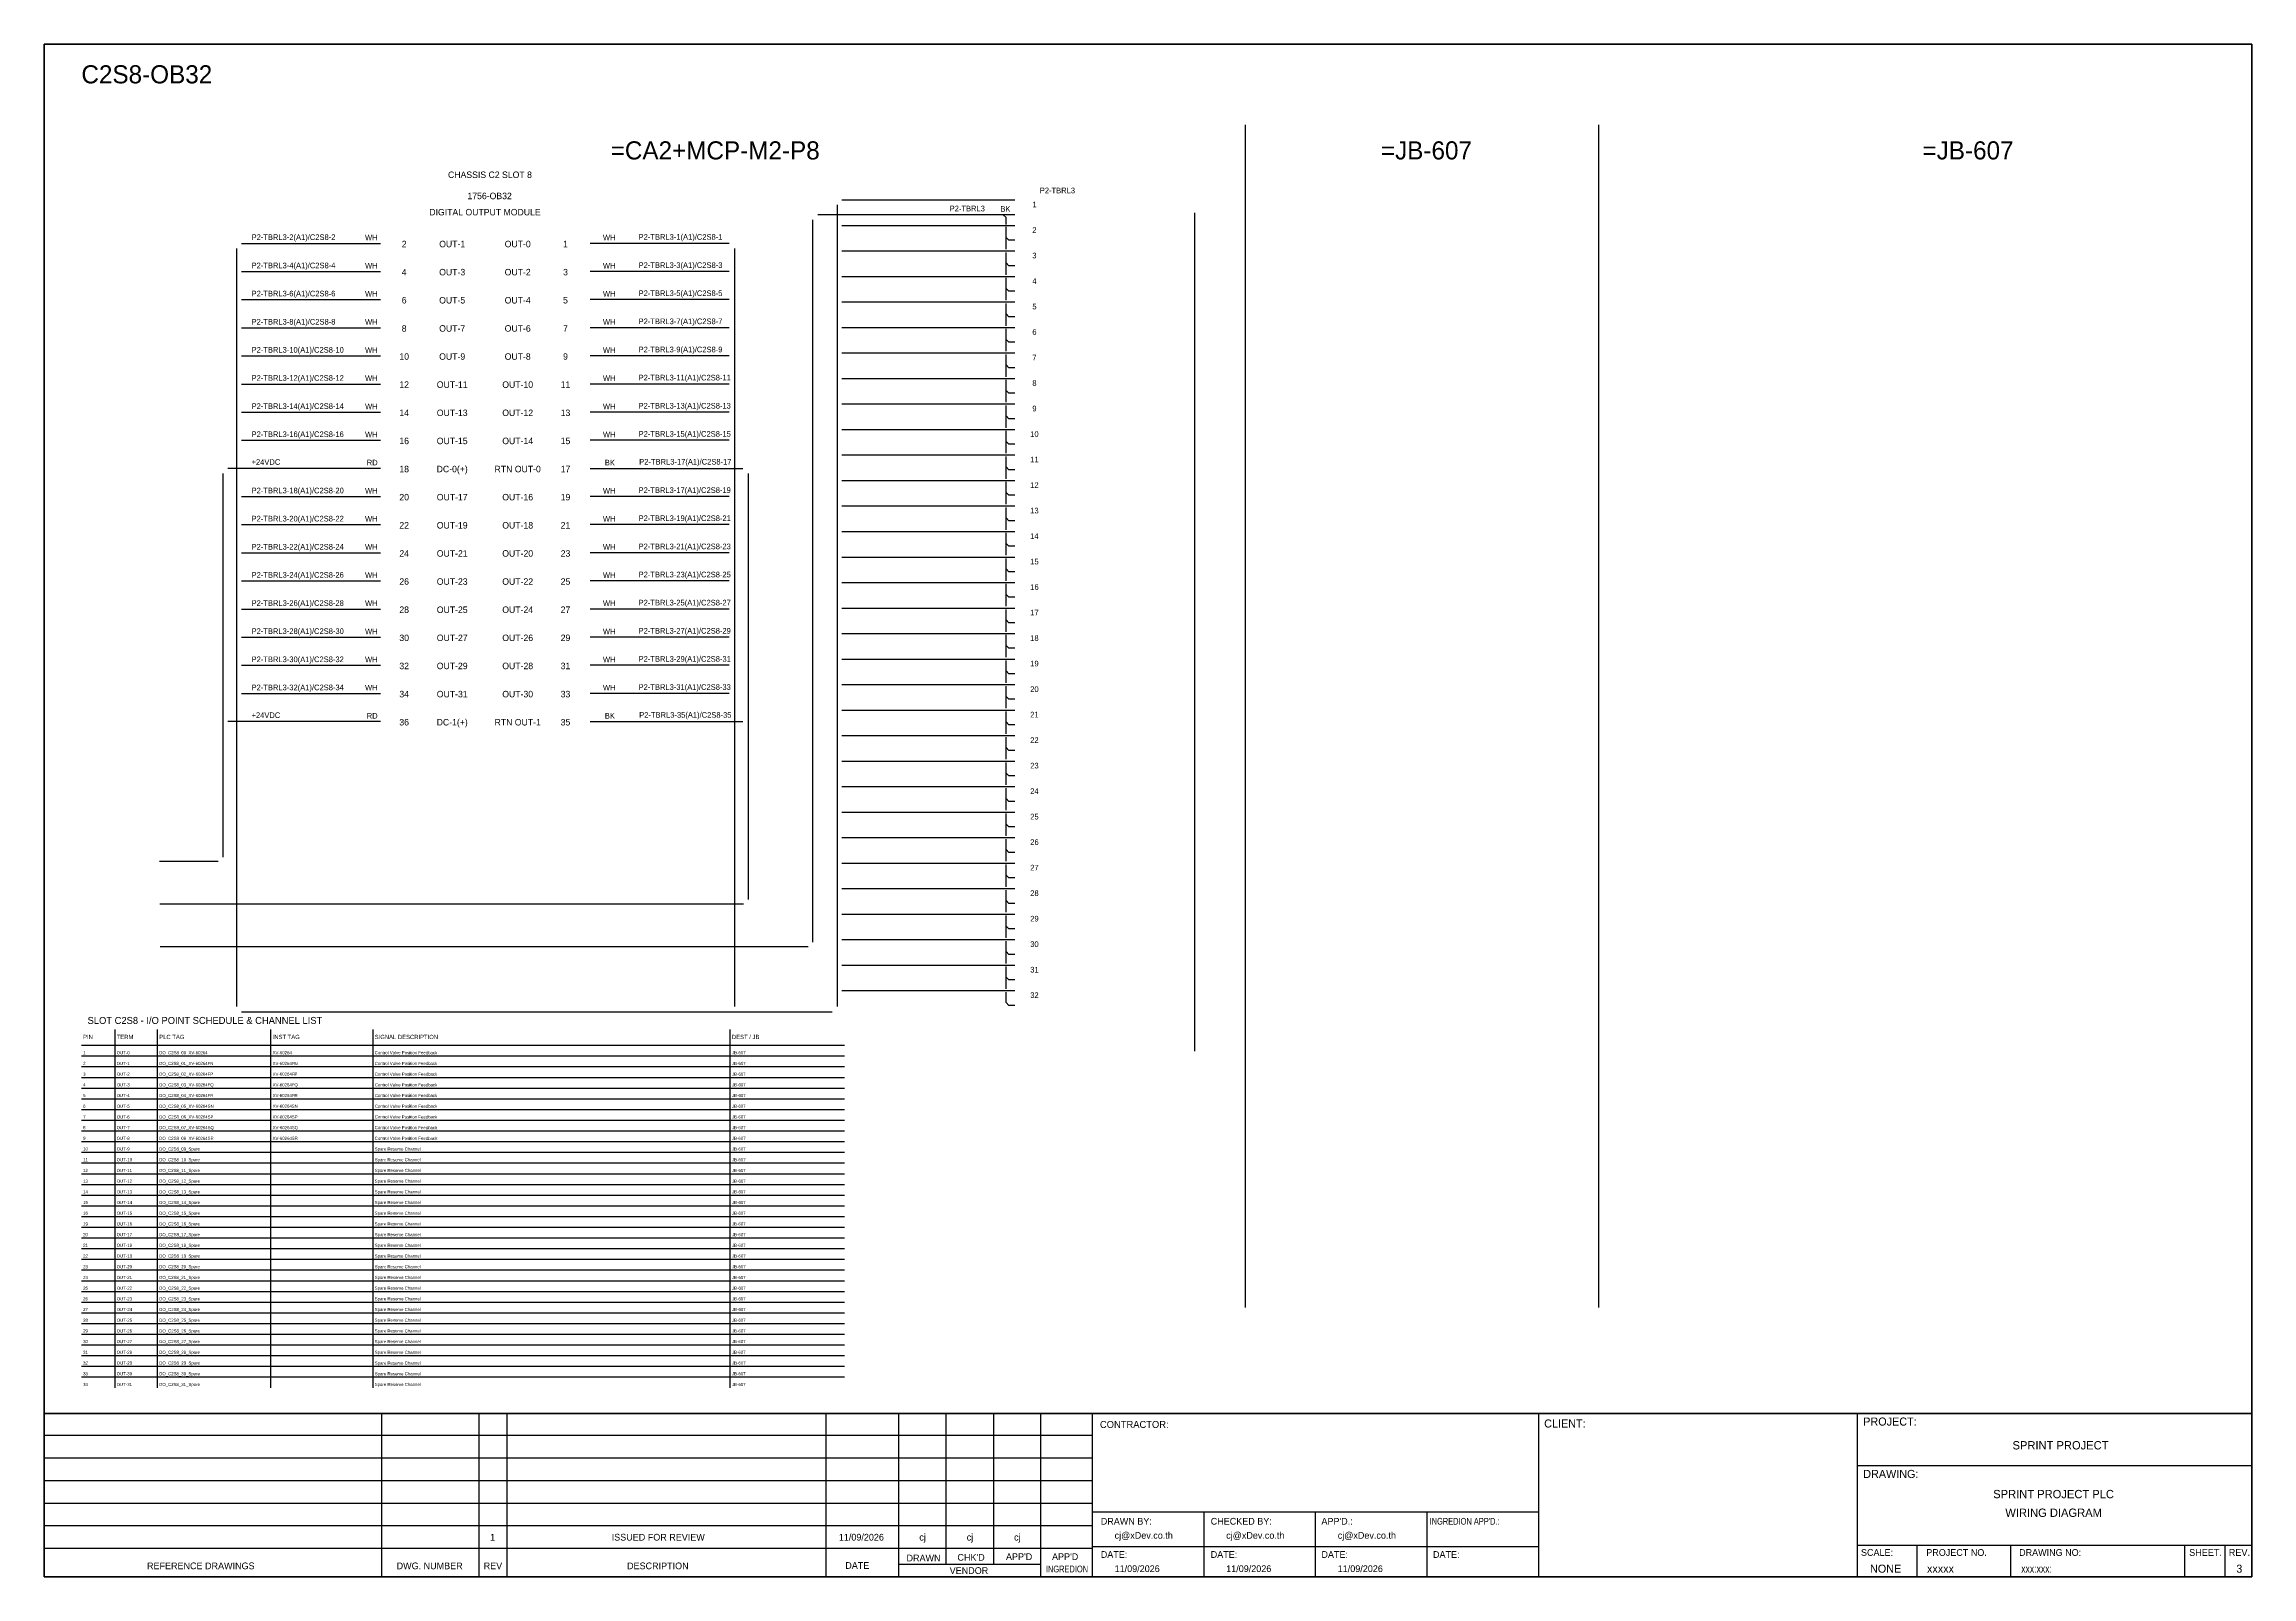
# Model space of a CAD drawing. Header units: metres. Extents: x 0 to 20667, y -39055 to 2704.
# Drawn here: x 16773 to 20667, y -12017 to -9313 of the extents above; entities that cross this region are included whole.
import ezdxf
from ezdxf.enums import TextEntityAlignment as Align

# ---------------------------------------------------------------- set-up
doc = ezdxf.new("R2010")
doc.units = ezdxf.units.M

msp = doc.modelspace()

# ---------------------------------------------------------------- linework, layer by layer
for p, q in [((18464.5, -9613.6), (18469.5, -9618.6)), ((18469.5, -9631.1), (18469.5, -9618.6)), ((18469.5, -9674.4), (18469.5, -9635.1)), ((18474.5, -9658.6), (18469.5, -9653.6)), ((18469.5, -9719.4), (18469.5, -9680.1)), ((18484.9, -9658.6), (18474.5, -9658.6)), ((18474.5, -9703.6), (18469.5, -9698.6)), ((18469.5, -9764.4), (18469.5, -9725.1)), ((18484.9, -9703.6), (18474.5, -9703.6)), ((18474.5, -9748.6), (18469.5, -9743.6)), ((18469.5, -9809.4), (18469.5, -9770.1)), ((18484.9, -9748.6), (18474.5, -9748.6)), ((18474.5, -9793.6), (18469.5, -9788.6)), ((18484.9, -9793.6), (18474.5, -9793.6)), ((18469.5, -9854.4), (18469.5, -9815.1)), ((18474.5, -9838.6), (18469.5, -9833.6)), ((18484.9, -9838.6), (18474.5, -9838.6)), ((18469.5, -9899.4), (18469.5, -9860.1)), ((18474.5, -9883.6), (18469.5, -9878.6)), ((18484.9, -9883.6), (18474.5, -9883.6)), ((18469.5, -9944.4), (18469.5, -9905.1)), ((18474.5, -9928.6), (18469.5, -9923.6)), ((18469.5, -9989.4), (18469.5, -9950.1)), ((18484.9, -9928.6), (18474.5, -9928.6)), ((18474.5, -9973.6), (18469.5, -9968.6)), ((18469.5, -10034.4), (18469.5, -9995.1)), ((18484.9, -9973.6), (18474.5, -9973.6)), ((18474.5, -10018.6), (18469.5, -10013.6)), ((18469.5, -10079.4), (18469.5, -10040.1)), ((18484.9, -10018.6), (18474.5, -10018.6)), ((18474.5, -10063.6), (18469.5, -10058.6)), ((18484.9, -10063.6), (18474.5, -10063.6)), ((18469.5, -10124.4), (18469.5, -10085.1)), ((18474.5, -10108.6), (18469.5, -10103.6)), ((18484.9, -10108.6), (18474.5, -10108.6)), ((18469.5, -10169.4), (18469.5, -10130.1)), ((18474.5, -10153.6), (18469.5, -10148.6)), ((18484.9, -10153.6), (18474.5, -10153.6)), ((18469.5, -10214.4), (18469.5, -10175.1)), ((18474.5, -10198.6), (18469.5, -10193.6)), ((18484.9, -10198.6), (18474.5, -10198.6)), ((18469.5, -10259.4), (18469.5, -10220.1)), ((18474.5, -10243.6), (18469.5, -10238.6)), ((18469.5, -10304.4), (18469.5, -10265.1)), ((18484.9, -10243.6), (18474.5, -10243.6)), ((18474.5, -10288.6), (18469.5, -10283.6)), ((18469.5, -10349.4), (18469.5, -10310.1)), ((18484.9, -10288.6), (18474.5, -10288.6)), ((18474.5, -10333.6), (18469.5, -10328.6)), ((18469.5, -10394.4), (18469.5, -10355.1)), ((18484.9, -10333.6), (18474.5, -10333.6)), ((18474.5, -10378.6), (18469.5, -10373.6)), ((18484.9, -10378.6), (18474.5, -10378.6)), ((18469.5, -10439.4), (18469.5, -10400.1)), ((18474.5, -10423.6), (18469.5, -10418.6)), ((18484.9, -10423.6), (18474.5, -10423.6)), ((18469.5, -10484.4), (18469.5, -10445.1)), ((18474.5, -10468.6), (18469.5, -10463.6)), ((18484.9, -10468.6), (18474.5, -10468.6)), ((18469.5, -10529.4), (18469.5, -10490.1)), ((18474.5, -10513.6), (18469.5, -10508.6)), ((18469.5, -10574.4), (18469.5, -10535.1)), ((18484.9, -10513.6), (18474.5, -10513.6)), ((18474.5, -10558.6), (18469.5, -10553.6)), ((18469.5, -10619.4), (18469.5, -10580.1)), ((18484.9, -10558.6), (18474.5, -10558.6)), ((18474.5, -10603.6), (18469.5, -10598.6)), ((18469.5, -10664.4), (18469.5, -10625.1)), ((18484.9, -10603.6), (18474.5, -10603.6)), ((18474.5, -10648.6), (18469.5, -10643.6)), ((18484.9, -10648.6), (18474.5, -10648.6)), ((18469.5, -10709.4), (18469.5, -10670.1)), ((18474.5, -10693.6), (18469.5, -10688.6)), ((18484.9, -10693.6), (18474.5, -10693.6)), ((18469.5, -10754.4), (18469.5, -10715.1)), ((18474.5, -10738.6), (18469.5, -10733.6)), ((18484.9, -10738.6), (18474.5, -10738.6)), ((18469.5, -10799.4), (18469.5, -10760.1)), ((18474.5, -10783.6), (18469.5, -10778.6)), ((18484.9, -10783.6), (18474.5, -10783.6)), ((18469.5, -10844.4), (18469.5, -10805.1)), ((18474.5, -10828.6), (18469.5, -10823.6)), ((18469.5, -10889.4), (18469.5, -10850.1)), ((18484.9, -10828.6), (18474.5, -10828.6)), ((18474.5, -10873.6), (18469.5, -10868.6)), ((18469.5, -10934.4), (18469.5, -10895.1)), ((18484.9, -10873.6), (18474.5, -10873.6)), ((18474.5, -10918.6), (18469.5, -10913.6)), ((18469.5, -10979.4), (18469.5, -10940.1)), ((18484.9, -10918.6), (18474.5, -10918.6)), ((18474.5, -10963.6), (18469.5, -10958.6)), ((18484.9, -10963.6), (18474.5, -10963.6)), ((18469.5, -11003.6), (18469.5, -10985.1)), ((18474.5, -11008.6), (18469.5, -11003.6)), ((18484.9, -11008.6), (18474.5, -11008.6))]:
    msp.add_line(p, q)
at = {"color": 1, "ltscale": 25.4}
for p, q in [((17088.1, -10070.3), (17088.1, -10746.9)), ((17366.6, -10061.2), (17097.2, -10061.2))]:
    msp.add_line(p, q, dxfattribs=at)
at = {"color": 7}
for p, q in [((16898.2, -11683.1), (16898.2, -11051)), ((16973.2, -11683.1), (16973.2, -11051)), ((17173.2, -11683.1), (17173.2, -11051)), ((17353.2, -11683.1), (17353.2, -11051)), ((17983.2, -11683.1), (17983.2, -11051)), ((16838.9, -11079), (18184.7, -11079))]:
    msp.add_line(p, q, dxfattribs=at)
at = {"color": 8}
for p, q in [((16838.9, -11097.8), (18184.7, -11097.8)), ((16838.9, -11116.7), (18184.7, -11116.7)), ((16838.9, -11135.6), (18184.7, -11135.6)), ((16838.9, -11154.5), (18184.7, -11154.5)), ((16838.9, -11173.3), (18184.7, -11173.3)), ((16838.9, -11192.2), (18184.7, -11192.2)), ((16838.9, -11211.1), (18184.7, -11211.1)), ((16838.9, -11230), (18184.7, -11230)), ((16838.9, -11248.9), (18184.7, -11248.9)), ((16838.9, -11267.7), (18184.7, -11267.7)), ((16838.9, -11286.6), (18184.7, -11286.6)), ((16838.9, -11305.5), (18184.7, -11305.5)), ((16838.9, -11324.4), (18184.7, -11324.4)), ((16838.9, -11343.3), (18184.7, -11343.3)), ((16838.9, -11362.1), (18184.7, -11362.1)), ((16838.9, -11381), (18184.7, -11381)), ((16838.9, -11399.9), (18184.7, -11399.9)), ((16838.9, -11418.8), (18184.7, -11418.8)), ((16838.9, -11437.6), (18184.7, -11437.6)), ((16838.9, -11456.5), (18184.7, -11456.5)), ((16838.9, -11475.4), (18184.7, -11475.4)), ((16838.9, -11494.3), (18184.7, -11494.3)), ((16838.9, -11513.2), (18184.7, -11513.2)), ((16838.9, -11532), (18184.7, -11532)), ((16838.9, -11550.9), (18184.7, -11550.9)), ((16838.9, -11569.8), (18184.7, -11569.8)), ((16838.9, -11588.7), (18184.7, -11588.7)), ((16838.9, -11607.5), (18184.7, -11607.5)), ((16838.9, -11626.4), (18184.7, -11626.4)), ((16838.9, -11645.3), (18184.7, -11645.3)), ((16838.9, -11664.2), (18184.7, -11664.2))]:
    msp.add_line(p, q, dxfattribs=at)
at = {"color": 4}
for p, q in [((20075.5, -11960.8), (20075.5, -12016.9)), ((20240.8, -11960.8), (20240.8, -12016.9))]:
    msp.add_line(p, q, dxfattribs=at)
at = {"color": 4, "ltscale": 0.5}
for p, q in [((20547.9, -11960.8), (20547.9, -12016.9)), ((20547.9, -11960.8), (20547.9, -12016.9)), ((20619.1, -11960.8), (20619.1, -12016.9)), ((20619.1, -11960.8), (20619.1, -12016.9))]:
    msp.add_line(p, q, dxfattribs=at)
at = {"layer": 'GT_1', "color": 4}
for p, q in [((17368.6, -12016.9), (17368.6, -11728.7)), ((17540.5, -12016.9), (17540.5, -11728.7)), ((17589.6, -12016.9), (17589.6, -11728.7)), ((18152.3, -12016.9), (18152.3, -11728.7)), ((18280.6, -12016.9), (18280.6, -11728.7)), ((18364.2, -11995.1), (18364.2, -11728.7)), ((18447.7, -11995), (18447.7, -11728.7)), ((18531, -12016.9), (18531, -11728.7)), ((18622, -12016.9), (18622, -11728.7)), ((19409, -12016.9), (19409, -11728.7)), ((19971.3, -12016.9), (19971.3, -11728.7)), ((19971.3, -12016.9), (19971.3, -11728.7)), ((19971.3, -12016.9), (19971.3, -11728.7)), ((18622, -11767.5), (16773.2, -11767.5)), ((18622, -11807.3), (16773.2, -11807.3)), ((18622, -11847.3), (16773.2, -11847.3)), ((18622, -11887.2), (16773.2, -11887.2)), ((19409, -11902.5), (18622, -11902.5)), ((18818.8, -12016.9), (18818.8, -11902.5)), ((19015.5, -12016.9), (19015.5, -11902.5)), ((19212.3, -12016.9), (19212.3, -11902.5)), ((18622, -11927.1), (16773.2, -11927.1)), ((18621.9, -11967), (16773.2, -11967)), ((19409, -11964), (18622, -11964)), ((19971.3, -11960.8), (20666.5, -11960.8)), ((18531, -11995.1), (18280.6, -11995.1))]:
    msp.add_line(p, q, dxfattribs=at)
at = {"layer": 'HELPPOINT', "color": 4, "lineweight": 35}
for p, q in [((16773.2, -12016.9), (16773.2, -9312.6)), ((16773.2, -9312.6), (20666.5, -9312.6)), ((16773.2, -12016.9), (16773.2, -9312.6)), ((16773.2, -9312.6), (20666.5, -9312.6)), ((20666.5, -9312.6), (20666.5, -12016.9)), ((20666.5, -9312.6), (20666.5, -12016.9)), ((20666.5, -12016.9), (16773.2, -12016.9)), ((20666.5, -12016.9), (16773.2, -12016.9))]:
    msp.add_line(p, q, dxfattribs=at)
at = {"layer": 'HELPPOINT', "color": 4}
for p, q in [((19971.3, -11820.3), (20666.5, -11820.3)), ((19971.3, -11820.3), (20666.5, -11820.3)), ((19971.3, -11960.8), (20666.5, -11960.8))]:
    msp.add_line(p, q, dxfattribs=at)
at = {"layer": 'IE-WIRE', "ltscale": 25.4}
msp.add_line((18484.9, -9613.6), (18137.5, -9613.6), dxfattribs=at)
at = {"layer": 'IE-WIRE', "color": 4, "ltscale": 25.4}
for p, q in [((18171.8, -9596.1), (18171.8, -11010.6)), ((18484.9, -9588.1), (18179.8, -9588.1)), ((18802, -9610), (18802, -11089.6)), ((18484.9, -9633.1), (18179.8, -9633.1)), ((17112.2, -9673.3), (17112.2, -11010.6)), ((17121.4, -9664.1), (17366.6, -9664.1)), ((17981.4, -9664.1), (17736.1, -9664.1)), ((17990.5, -9673.3), (17990.5, -11010.6)), ((18484.9, -9678.1), (18179.8, -9678.1)), ((17121.4, -9713.7), (17366.6, -9713.7)), ((17981.4, -9713.7), (17736.1, -9713.7)), ((18484.9, -9723.1), (18179.8, -9723.1)), ((17121.4, -9763.4), (17366.6, -9763.4)), ((17981.4, -9763.4), (17736.1, -9763.4)), ((18484.9, -9768.1), (18179.8, -9768.1)), ((17121.4, -9813), (17366.6, -9813)), ((17981.4, -9813), (17736.1, -9813)), ((18484.9, -9813.1), (18179.8, -9813.1)), ((17121.4, -9862.6), (17366.6, -9862.6)), ((17981.4, -9862.6), (17736.1, -9862.6)), ((18484.9, -9858.1), (18179.8, -9858.1)), ((17121.4, -9912.3), (17366.6, -9912.3)), ((17981.4, -9912.3), (17736.1, -9912.3)), ((18484.9, -9903.1), (18179.8, -9903.1)), ((17121.4, -9961.9), (17366.6, -9961.9)), ((17981.4, -9961.9), (17736.1, -9961.9)), ((18484.9, -9948.1), (18179.8, -9948.1)), ((18484.9, -9993.1), (18179.8, -9993.1)), ((17121.4, -10011.5), (17366.6, -10011.5)), ((17981.4, -10011.5), (17736.1, -10011.5)), ((18484.9, -10038.1), (18179.8, -10038.1)), ((18484.9, -10083.1), (18179.8, -10083.1)), ((17121.4, -10110.8), (17366.6, -10110.8)), ((17981.4, -10110.8), (17736.1, -10110.8)), ((17121.4, -10160.4), (17366.6, -10160.4)), ((17981.4, -10160.4), (17736.1, -10160.4)), ((18484.9, -10128.1), (18179.8, -10128.1)), ((18484.9, -10173.1), (18179.8, -10173.1)), ((17121.4, -10210.1), (17366.6, -10210.1)), ((17981.4, -10210.1), (17736.1, -10210.1)), ((18484.9, -10218.1), (18179.8, -10218.1)), ((17121.4, -10259.7), (17366.6, -10259.7)), ((17981.4, -10259.7), (17736.1, -10259.7)), ((18484.9, -10263.1), (18179.8, -10263.1)), ((17121.4, -10309.3), (17366.6, -10309.3)), ((17981.4, -10309.3), (17736.1, -10309.3)), ((18484.9, -10308.1), (18179.8, -10308.1)), ((18484.9, -10353.1), (18179.8, -10353.1)), ((17121.4, -10359), (17366.6, -10359)), ((17981.4, -10359), (17736.1, -10359)), ((17121.4, -10408.6), (17366.6, -10408.6)), ((17981.4, -10408.6), (17736.1, -10408.6)), ((18484.9, -10398.1), (18179.8, -10398.1)), ((17121.4, -10458.2), (17366.6, -10458.2)), ((17981.4, -10458.2), (17736.1, -10458.2)), ((18484.9, -10443.1), (18179.8, -10443.1)), ((18484.9, -10488.1), (18179.8, -10488.1)), ((18484.9, -10533.1), (18179.8, -10533.1)), ((18484.9, -10578.1), (18179.8, -10578.1)), ((18484.9, -10623.1), (18179.8, -10623.1)), ((18484.9, -10668.1), (18179.8, -10668.1)), ((18484.9, -10713.1), (18179.8, -10713.1)), ((18484.9, -10758.1), (18179.8, -10758.1)), ((18484.9, -10803.1), (18179.8, -10803.1)), ((18484.9, -10848.1), (18179.8, -10848.1)), ((18484.9, -10893.1), (18179.8, -10893.1)), ((18484.9, -10938.1), (18179.8, -10938.1)), ((18484.9, -10983.1), (18179.8, -10983.1))]:
    msp.add_line(p, q, dxfattribs=at)
at = {"layer": 'IE-WIRE', "color": 7, "ltscale": 25.4}
for p, q in [((18128.3, -9622.8), (18128.3, -10897)), ((17736.1, -10061.2), (18005.5, -10061.2)), ((18014.6, -10070.3), (18014.6, -10821.9)), ((17736.1, -10507.9), (18005.5, -10507.9)), ((18006.6, -10829.9), (16977.3, -10829.9)), ((18120.3, -10905), (16978, -10905))]:
    msp.add_line(p, q, dxfattribs=at)
at = {"layer": 'IE-WIRE', "color": 1, "ltscale": 25.4}
for p, q in [((17366.6, -10507.9), (17097.2, -10507.9)), ((17080.1, -10754.9), (16976.6, -10754.9))]:
    msp.add_line(p, q, dxfattribs=at)
at = {"layer": 'IE-WIRE', "color": 4}
msp.add_line((17121.3, -11019.7), (18162.6, -11019.7), dxfattribs=at)
at = {"layer": 'MEMBER', "color": 4, "lineweight": 35}
msp.add_line((16773.2, -11728.7), (20666.5, -11728.7), dxfattribs=at)
msp.add_line((16773.2, -11728.7), (20666.5, -11728.7), dxfattribs=at)
at = {"layer": 'MEMBER', "color": 4}
for p, q in [((19971.3, -11820.3), (20666.5, -11820.3)), ((19971.3, -11820.3), (20666.5, -11820.3)), ((19971.3, -11960.8), (20666.5, -11960.8)), ((19971.3, -11960.8), (20666.5, -11960.8))]:
    msp.add_line(p, q, dxfattribs=at)
at = {"layer": 'x01001-FrameArea'}
for p, q in [((18891.4, -9455.3), (18891.4, -11541.8)), ((19514.5, -9455.3), (19514.5, -11541.8))]:
    msp.add_line(p, q, dxfattribs=at)

# ---------------------------------------------------------------- texts
at = {"color": 2}
msp.add_text('C2S8-OB32', height=32, dxfattribs=at).set_placement((16838.9, -9381.9))
for s, height, p in [('=CA2+MCP-M2-P8', 32, (17956.6, -9500.1)), ('=JB-607', 32, (19210.9, -9500.1)), ('=JB-607', 32, (20166, -9500.1)), ('CHASSIS C2 SLOT 8', 11.441, (17559.4, -9543.1)), ('1756-OB32', 11.44, (17558.8, -9580.5)), ('DIGITAL OUTPUT MODULE', 11.441, (17550.6, -9609.1)), ('2', 11.4, (17408.1, -9665.3)), ('OUT-1', 11.44, (17492.8, -9665.3)), ('OUT-0', 11.44, (17608.3, -9665.3)), ('1', 11.4, (17692.6, -9665.3)), ('4', 11.4, (17408.1, -9714.9)), ('OUT-3', 11.44, (17492.8, -9714.9)), ('OUT-2', 11.44, (17608.3, -9714.9)), ('3', 11.4, (17692.6, -9714.9)), ('6', 11.4, (17408.1, -9764.5)), ('OUT-5', 11.44, (17492.8, -9764.5)), ('OUT-4', 11.44, (17608.3, -9764.5)), ('5', 11.4, (17692.6, -9764.5)), ('8', 11.4, (17408.1, -9814.2)), ('OUT-7', 11.44, (17492.8, -9814.2)), ('OUT-6', 11.44, (17608.3, -9814.2)), ('7', 11.4, (17692.6, -9814.2)), ('10', 11.44, (17408.1, -9863.8)), ('OUT-9', 11.44, (17492.8, -9863.8)), ('OUT-8', 11.44, (17608.3, -9863.8)), ('9', 11.4, (17692.6, -9863.8)), ('12', 11.44, (17408.1, -9913.4)), ('OUT-11', 11.44, (17492.8, -9913.4)), ('OUT-10', 11.44, (17608.3, -9913.4)), ('11', 11.44, (17692.6, -9913.4)), ('14', 11.44, (17408.1, -9963.1)), ('OUT-13', 11.44, (17492.8, -9963.1)), ('OUT-12', 11.44, (17608.3, -9963.1)), ('13', 11.44, (17692.6, -9963.1)), ('16', 11.44, (17408.1, -10012.7)), ('OUT-15', 11.44, (17492.8, -10012.7)), ('OUT-14', 11.44, (17608.3, -10012.7)), ('15', 11.44, (17692.6, -10012.7)), ('18', 11.44, (17408.1, -10062.3)), ('DC-0(+)', 11.44, (17492.8, -10062.3)), ('RTN OUT-0', 11.44, (17608.3, -10062.3)), ('17', 11.44, (17692.6, -10062.3)), ('20', 11.44, (17408.1, -10111.9)), ('OUT-17', 11.44, (17492.8, -10111.9)), ('OUT-16', 11.44, (17608.3, -10111.9)), ('19', 11.44, (17692.6, -10111.9)), ('22', 11.44, (17408.1, -10161.6)), ('OUT-19', 11.44, (17492.8, -10161.6)), ('OUT-18', 11.44, (17608.3, -10161.6)), ('21', 11.44, (17692.6, -10161.6)), ('24', 11.44, (17408.1, -10211.2)), ('OUT-21', 11.44, (17492.8, -10211.2)), ('OUT-20', 11.44, (17608.3, -10211.2)), ('23', 11.44, (17692.6, -10211.2)), ('26', 11.44, (17408.1, -10260.8)), ('OUT-23', 11.44, (17492.8, -10260.8)), ('OUT-22', 11.44, (17608.3, -10260.8)), ('25', 11.44, (17692.6, -10260.8)), ('28', 11.44, (17408.1, -10310.5)), ('OUT-25', 11.44, (17492.8, -10310.5)), ('OUT-24', 11.44, (17608.3, -10310.5)), ('27', 11.44, (17692.6, -10310.5)), ('30', 11.44, (17408.1, -10360.1)), ('OUT-27', 11.44, (17492.8, -10360.1)), ('OUT-26', 11.44, (17608.3, -10360.1)), ('29', 11.44, (17692.6, -10360.1)), ('32', 11.44, (17408.1, -10409.7)), ('OUT-29', 11.44, (17492.8, -10409.7)), ('OUT-28', 11.44, (17608.3, -10409.7)), ('31', 11.44, (17692.6, -10409.7)), ('34', 11.44, (17408.1, -10459.4)), ('OUT-31', 11.44, (17492.8, -10459.4)), ('OUT-30', 11.44, (17608.3, -10459.4)), ('33', 11.44, (17692.6, -10459.4)), ('36', 11.44, (17408.1, -10509)), ('DC-1(+)', 11.44, (17492.8, -10509)), ('RTN OUT-1', 11.44, (17608.3, -10509)), ('35', 11.44, (17692.6, -10509))]:
    msp.add_text(s, height=height, dxfattribs=at).set_placement(p, align=Align.MIDDLE_CENTER)
at = {"color": 4}
for s, p in [('P2-TBRL3', (18560.1, -9570.8)), ('1', (18519.6, -9595.6)), ('2', (18519.6, -9640.6)), ('3', (18519.6, -9685.6)), ('4', (18519.6, -9730.6)), ('5', (18519.6, -9775.6)), ('6', (18519.6, -9820.6)), ('7', (18519.6, -9865.6)), ('8', (18519.6, -9910.6)), ('9', (18519.6, -9955.6)), ('10', (18519.6, -10000.6)), ('11', (18519.6, -10045.6)), ('12', (18519.6, -10090.6)), ('13', (18519.6, -10135.6)), ('14', (18519.6, -10180.6)), ('15', (18519.6, -10225.6)), ('16', (18519.6, -10270.6)), ('17', (18519.6, -10315.6)), ('18', (18519.6, -10360.6)), ('19', (18519.6, -10405.6)), ('20', (18519.6, -10450.6)), ('21', (18519.6, -10495.6)), ('22', (18519.6, -10540.6)), ('23', (18519.6, -10585.6)), ('24', (18519.6, -10630.6)), ('25', (18519.6, -10675.6)), ('26', (18519.6, -10720.6)), ('27', (18519.6, -10765.6)), ('28', (18519.6, -10810.6)), ('29', (18519.6, -10855.6)), ('30', (18519.6, -10900.6)), ('31', (18519.6, -10945.6)), ('32', (18519.6, -10990.6))]:
    msp.add_text(s, height=9.95, dxfattribs=at).set_placement(p, align=Align.MIDDLE_CENTER)
for s, p in [('P2-TBRL3', (18432.2, -9607.7)), ('BK', (18477.3, -9608.4))]:
    msp.add_text(s, height=9.95).set_placement(p, align=Align.RIGHT)
for s, height, p in [('P2-TBRL3-2(A1)/C2S8-2', 9.949, (17139, -9658.2)), ('WH', 9.95, (17339.1, -9658.9)), ('WH', 9.95, (17758.6, -9658.9)), ('P2-TBRL3-1(A1)/C2S8-1', 9.949, (17821.5, -9657.8)), ('P2-TBRL3-4(A1)/C2S8-4', 9.949, (17139, -9708.1)), ('WH', 9.95, (17339.1, -9708.5)), ('WH', 9.95, (17758.6, -9708.5)), ('P2-TBRL3-3(A1)/C2S8-3', 9.949, (17821.5, -9707.5)), ('P2-TBRL3-6(A1)/C2S8-6', 9.949, (17139, -9757.7)), ('WH', 9.95, (17339.1, -9758.1)), ('WH', 9.95, (17758.6, -9758.1)), ('P2-TBRL3-5(A1)/C2S8-5', 9.949, (17821.5, -9757.1)), ('P2-TBRL3-8(A1)/C2S8-8', 9.949, (17139, -9807.4)), ('WH', 9.95, (17339.1, -9807.8)), ('WH', 9.95, (17758.6, -9807.8)), ('P2-TBRL3-7(A1)/C2S8-7', 9.949, (17821.5, -9806.7)), ('P2-TBRL3-10(A1)/C2S8-10', 9.949, (17139, -9857)), ('WH', 9.95, (17339.1, -9857.4)), ('WH', 9.95, (17758.6, -9857.4)), ('P2-TBRL3-9(A1)/C2S8-9', 9.949, (17821.5, -9856.4)), ('P2-TBRL3-12(A1)/C2S8-12', 9.949, (17139, -9906.6)), ('WH', 9.95, (17339.1, -9907)), ('WH', 9.95, (17758.6, -9907)), ('P2-TBRL3-11(A1)/C2S8-11', 9.949, (17821.5, -9906)), ('P2-TBRL3-14(A1)/C2S8-14', 9.949, (17139, -9956.3)), ('WH', 9.95, (17339.1, -9956.7)), ('WH', 9.95, (17758.6, -9956.7)), ('P2-TBRL3-13(A1)/C2S8-13', 9.949, (17821.5, -9955.6)), ('P2-TBRL3-16(A1)/C2S8-16', 9.949, (17139, -10005.9)), ('WH', 9.95, (17339.1, -10006.3)), ('WH', 9.95, (17758.6, -10006.3)), ('P2-TBRL3-15(A1)/C2S8-15', 9.949, (17821.5, -10005.3)), ('P2-TBRL3-18(A1)/C2S8-20', 9.949, (17139, -10105.2)), ('WH', 9.95, (17339.1, -10105.6)), ('WH', 9.95, (17758.6, -10105.6)), ('P2-TBRL3-17(A1)/C2S8-19', 9.949, (17821.5, -10104.5)), ('P2-TBRL3-20(A1)/C2S8-22', 9.949, (17139, -10154.8)), ('WH', 9.95, (17339.1, -10155.2)), ('WH', 9.95, (17758.6, -10155.2)), ('P2-TBRL3-19(A1)/C2S8-21', 9.949, (17821.5, -10154.1)), ('P2-TBRL3-22(A1)/C2S8-24', 9.949, (17139, -10204.4)), ('WH', 9.95, (17339.1, -10204.8)), ('WH', 9.95, (17758.6, -10204.8)), ('P2-TBRL3-21(A1)/C2S8-23', 9.949, (17821.5, -10203.8)), ('P2-TBRL3-24(A1)/C2S8-26', 9.949, (17139, -10254.1)), ('WH', 9.95, (17339.1, -10254.4)), ('WH', 9.95, (17758.6, -10254.4)), ('P2-TBRL3-23(A1)/C2S8-25', 9.949, (17821.5, -10253.4)), ('P2-TBRL3-26(A1)/C2S8-28', 9.949, (17139, -10303.7)), ('WH', 9.95, (17339.1, -10304.1)), ('WH', 9.95, (17758.6, -10304.1)), ('P2-TBRL3-25(A1)/C2S8-27', 9.949, (17821.5, -10303)), ('P2-TBRL3-28(A1)/C2S8-30', 9.949, (17139, -10353.3)), ('WH', 9.95, (17339.1, -10353.7)), ('WH', 9.95, (17758.6, -10353.7)), ('P2-TBRL3-27(A1)/C2S8-29', 9.949, (17821.5, -10352.7)), ('P2-TBRL3-30(A1)/C2S8-32', 9.949, (17139, -10403)), ('WH', 9.95, (17339.1, -10403.3)), ('WH', 9.95, (17758.6, -10403.3)), ('P2-TBRL3-29(A1)/C2S8-31', 9.949, (17821.5, -10402.3)), ('P2-TBRL3-32(A1)/C2S8-34', 9.949, (17139, -10452.6)), ('WH', 9.95, (17339.1, -10453)), ('WH', 9.95, (17758.6, -10453)), ('P2-TBRL3-31(A1)/C2S8-33', 9.949, (17821.5, -10451.9))]:
    msp.add_text(s, height=height, dxfattribs=at).set_placement(p)
at = {"color": 7}
for s, height, p in [('P2-TBRL3-17(A1)/C2S8-17', 9.949, (17822.6, -10054.4)), ('BK', 9.95, (17762, -10055.9)), ('BK', 9.95, (17762, -10502.6)), ('P2-TBRL3-35(A1)/C2S8-35', 9.949, (17822.6, -10501.1)), ('1', 5.5, (16841.9, -11094.8)), ('OUT-0', 5.5, (16901.2, -11094.8)), ('DO_C2S8_00_XV-60264', 5.5, (16976.2, -11094.8)), ('XV-60264', 5.5, (17176.2, -11094.8)), ('Control Valve Position Feedback', 5.5, (17356.2, -11094.8)), ('JB-607', 5.5, (17986.2, -11094.8)), ('3', 5.5, (16841.9, -11132.6)), ('2', 5.5, (16841.9, -11113.7)), ('OUT-1', 5.5, (16901.2, -11113.7)), ('OUT-2', 5.5, (16901.2, -11132.6)), ('DO_C2S8_01_XV-60264FN', 5.5, (16976.2, -11113.7)), ('DO_C2S8_02_XV-60264FP', 5.5, (16976.2, -11132.6)), ('XV-60264FN', 5.5, (17176.2, -11113.7)), ('XV-60264FP', 5.5, (17176.2, -11132.6)), ('Control Valve Position Feedback', 5.5, (17356.2, -11113.7)), ('Control Valve Position Feedback', 5.5, (17356.2, -11132.6)), ('JB-607', 5.5, (17986.2, -11113.7)), ('JB-607', 5.5, (17986.2, -11132.6)), ('4', 5.5, (16841.9, -11151.5)), ('5', 5.5, (16841.9, -11170.3)), ('OUT-3', 5.5, (16901.2, -11151.5)), ('OUT-4', 5.5, (16901.2, -11170.3)), ('DO_C2S8_03_XV-60264FQ', 5.5, (16976.2, -11151.5)), ('DO_C2S8_04_XV-60264FR', 5.5, (16976.2, -11170.3)), ('XV-60264FQ', 5.5, (17176.2, -11151.5)), ('XV-60264FR', 5.5, (17176.2, -11170.3)), ('Control Valve Position Feedback', 5.5, (17356.2, -11151.5)), ('Control Valve Position Feedback', 5.5, (17356.2, -11170.3)), ('JB-607', 5.5, (17986.2, -11151.5)), ('JB-607', 5.5, (17986.2, -11170.3)), ('6', 5.5, (16841.9, -11189.2)), ('7', 5.5, (16841.9, -11208.1)), ('OUT-5', 5.5, (16901.2, -11189.2)), ('OUT-6', 5.5, (16901.2, -11208.1)), ('DO_C2S8_05_XV-60264SN', 5.5, (16976.2, -11189.2)), ('DO_C2S8_06_XV-60264SP', 5.5, (16976.2, -11208.1)), ('XV-60264SN', 5.5, (17176.2, -11189.2)), ('XV-60264SP', 5.5, (17176.2, -11208.1)), ('Control Valve Position Feedback', 5.5, (17356.2, -11189.2)), ('Control Valve Position Feedback', 5.5, (17356.2, -11208.1)), ('JB-607', 5.5, (17986.2, -11189.2)), ('JB-607', 5.5, (17986.2, -11208.1)), ('8', 5.5, (16841.9, -11227)), ('9', 5.5, (16841.9, -11245.9)), ('OUT-7', 5.5, (16901.2, -11227)), ('OUT-8', 5.5, (16901.2, -11245.9)), ('DO_C2S8_07_XV-60264SQ', 5.5, (16976.2, -11227)), ('DO_C2S8_08_XV-60264SR', 5.5, (16976.2, -11245.9)), ('XV-60264SQ', 5.5, (17176.2, -11227)), ('XV-60264SR', 5.5, (17176.2, -11245.9)), ('Control Valve Position Feedback', 5.5, (17356.2, -11227)), ('Control Valve Position Feedback', 5.5, (17356.2, -11245.9)), ('JB-607', 5.5, (17986.2, -11227)), ('JB-607', 5.5, (17986.2, -11245.9)), ('10', 5.5, (16841.9, -11264.7)), ('11', 5.5, (16841.9, -11283.6)), ('OUT-9', 5.5, (16901.2, -11264.7)), ('OUT-10', 5.5, (16901.2, -11283.6)), ('DO_C2S8_09_Spare', 5.5, (16976.2, -11264.7)), ('DO_C2S8_10_Spare', 5.5, (16976.2, -11283.6)), ('Spare Reserve Channel', 5.5, (17356.2, -11264.7)), ('Spare Reserve Channel', 5.5, (17356.2, -11283.6)), ('JB-607', 5.5, (17986.2, -11264.7)), ('JB-607', 5.5, (17986.2, -11283.6)), ('12', 5.5, (16841.9, -11302.5)), ('13', 5.5, (16841.9, -11321.4)), ('OUT-11', 5.5, (16901.2, -11302.5)), ('OUT-12', 5.5, (16901.2, -11321.4)), ('DO_C2S8_11_Spare', 5.5, (16976.2, -11302.5)), ('DO_C2S8_12_Spare', 5.5, (16976.2, -11321.4)), ('Spare Reserve Channel', 5.5, (17356.2, -11302.5)), ('Spare Reserve Channel', 5.5, (17356.2, -11321.4)), ('JB-607', 5.5, (17986.2, -11302.5)), ('JB-607', 5.5, (17986.2, -11321.4)), ('14', 5.5, (16841.9, -11340.3)), ('15', 5.5, (16841.9, -11359.1)), ('OUT-13', 5.5, (16901.2, -11340.3)), ('OUT-14', 5.5, (16901.2, -11359.1)), ('DO_C2S8_13_Spare', 5.5, (16976.2, -11340.3)), ('DO_C2S8_14_Spare', 5.5, (16976.2, -11359.1)), ('Spare Reserve Channel', 5.5, (17356.2, -11340.3)), ('Spare Reserve Channel', 5.5, (17356.2, -11359.1)), ('JB-607', 5.5, (17986.2, -11340.3)), ('JB-607', 5.5, (17986.2, -11359.1)), ('16', 5.5, (16841.9, -11378)), ('19', 5.5, (16841.9, -11396.9)), ('OUT-15', 5.5, (16901.2, -11378)), ('OUT-16', 5.5, (16901.2, -11396.9)), ('DO_C2S8_15_Spare', 5.5, (16976.2, -11378)), ('DO_C2S8_16_Spare', 5.5, (16976.2, -11396.9)), ('Spare Reserve Channel', 5.5, (17356.2, -11378)), ('Spare Reserve Channel', 5.5, (17356.2, -11396.9)), ('JB-607', 5.5, (17986.2, -11378)), ('JB-607', 5.5, (17986.2, -11396.9)), ('20', 5.5, (16841.9, -11415.8)), ('21', 5.5, (16841.9, -11434.6)), ('OUT-17', 5.5, (16901.2, -11415.8)), ('OUT-18', 5.5, (16901.2, -11434.6)), ('DO_C2S8_17_Spare', 5.5, (16976.2, -11415.8)), ('DO_C2S8_18_Spare', 5.5, (16976.2, -11434.6)), ('Spare Reserve Channel', 5.5, (17356.2, -11415.8)), ('Spare Reserve Channel', 5.5, (17356.2, -11434.6)), ('JB-607', 5.5, (17986.2, -11415.8)), ('JB-607', 5.5, (17986.2, -11434.6)), ('22', 5.5, (16841.9, -11453.5)), ('23', 5.5, (16841.9, -11472.4)), ('OUT-19', 5.5, (16901.2, -11453.5)), ('OUT-20', 5.5, (16901.2, -11472.4)), ('DO_C2S8_19_Spare', 5.5, (16976.2, -11453.5)), ('DO_C2S8_20_Spare', 5.5, (16976.2, -11472.4)), ('Spare Reserve Channel', 5.5, (17356.2, -11453.5)), ('Spare Reserve Channel', 5.5, (17356.2, -11472.4)), ('JB-607', 5.5, (17986.2, -11453.5)), ('JB-607', 5.5, (17986.2, -11472.4)), ('24', 5.5, (16841.9, -11491.3)), ('25', 5.5, (16841.9, -11510.2)), ('26', 5.5, (16841.9, -11529)), ('OUT-21', 5.5, (16901.2, -11491.3)), ('OUT-22', 5.5, (16901.2, -11510.2)), ('OUT-23', 5.5, (16901.2, -11529)), ('DO_C2S8_21_Spare', 5.5, (16976.2, -11491.3)), ('DO_C2S8_22_Spare', 5.5, (16976.2, -11510.2)), ('DO_C2S8_23_Spare', 5.5, (16976.2, -11529)), ('Spare Reserve Channel', 5.5, (17356.2, -11491.3)), ('Spare Reserve Channel', 5.5, (17356.2, -11510.2)), ('Spare Reserve Channel', 5.5, (17356.2, -11529)), ('JB-607', 5.5, (17986.2, -11491.3)), ('JB-607', 5.5, (17986.2, -11510.2)), ('JB-607', 5.5, (17986.2, -11529)), ('27', 5.5, (16841.9, -11547.9)), ('28', 5.5, (16841.9, -11566.8)), ('OUT-24', 5.5, (16901.2, -11547.9)), ('OUT-25', 5.5, (16901.2, -11566.8)), ('DO_C2S8_24_Spare', 5.5, (16976.2, -11547.9)), ('DO_C2S8_25_Spare', 5.5, (16976.2, -11566.8)), ('Spare Reserve Channel', 5.5, (17356.2, -11547.9)), ('Spare Reserve Channel', 5.5, (17356.2, -11566.8)), ('JB-607', 5.5, (17986.2, -11547.9)), ('JB-607', 5.5, (17986.2, -11566.8)), ('30', 5.5, (16841.9, -11604.5)), ('29', 5.5, (16841.9, -11585.7)), ('OUT-26', 5.5, (16901.2, -11585.7)), ('OUT-27', 5.5, (16901.2, -11604.5)), ('DO_C2S8_26_Spare', 5.5, (16976.2, -11585.7)), ('DO_C2S8_27_Spare', 5.5, (16976.2, -11604.5)), ('Spare Reserve Channel', 5.5, (17356.2, -11585.7)), ('Spare Reserve Channel', 5.5, (17356.2, -11604.5)), ('JB-607', 5.5, (17986.2, -11585.7)), ('JB-607', 5.5, (17986.2, -11604.5)), ('31', 5.5, (16841.9, -11623.4)), ('32', 5.5, (16841.9, -11642.3)), ('OUT-28', 5.5, (16901.2, -11623.4)), ('OUT-29', 5.5, (16901.2, -11642.3)), ('DO_C2S8_28_Spare', 5.5, (16976.2, -11623.4)), ('DO_C2S8_29_Spare', 5.5, (16976.2, -11642.3)), ('Spare Reserve Channel', 5.5, (17356.2, -11623.4)), ('Spare Reserve Channel', 5.5, (17356.2, -11642.3)), ('JB-607', 5.5, (17986.2, -11623.4)), ('JB-607', 5.5, (17986.2, -11642.3)), ('33', 5.5, (16841.9, -11661.2)), ('34', 5.5, (16841.9, -11680.1)), ('OUT-30', 5.5, (16901.2, -11661.2)), ('OUT-31', 5.5, (16901.2, -11680.1)), ('DO_C2S8_30_Spare', 5.5, (16976.2, -11661.2)), ('DO_C2S8_31_Spare', 5.5, (16976.2, -11680.1)), ('Spare Reserve Channel', 5.5, (17356.2, -11661.2)), ('Spare Reserve Channel', 5.5, (17356.2, -11680.1)), ('JB-607', 5.5, (17986.2, -11661.2)), ('JB-607', 5.5, (17986.2, -11680.1))]:
    msp.add_text(s, height=height, dxfattribs=at).set_placement(p)
at = {"color": 1}
for s, p in [('+24VDC', (17139, -10054.9)), ('RD', (17342.1, -10055.9)), ('+24VDC', (17139, -10501.6)), ('RD', (17342.1, -10502.6))]:
    msp.add_text(s, height=9.95, dxfattribs=at).set_placement(p)
at = {"color": 3}
for s, p in [('PIN', (16841.9, -11068)), ('TERM', (16901.2, -11068)), ('PLC TAG', (16976.2, -11068)), ('INST TAG', (17176.2, -11068)), ('SIGNAL DESCRIPTION', (17356.2, -11068)), ('DEST / JB', (17986.2, -11068))]:
    msp.add_text(s, height=7.5, dxfattribs=at).set_placement(p)
at = {"color": 4, "ltscale": 100}
for s, p in [('SPRINT PROJECT', (20329.1, -11784.7)), ('SPRINT PROJECT PLC', (20316.9, -11870.8)), ('WIRING DIAGRAM', (20316.9, -11903.7))]:
    msp.add_text(s, height=14.693, dxfattribs=at).set_placement(p, align=Align.MIDDLE_CENTER)
at = {"layer": 'GT_1', "color": 4}
for s, p in [('CLIENT:', (19418.5, -11753.4)), ('PROJECT:', (19981.2, -11750)), ('DRAWING:', (19981.2, -11842.4))]:
    msp.add_text(s, height=14.25, dxfattribs=at).set_placement(p)
at = {"layer": 'MEMBER', "color": 4, "ltscale": 0.8}
for s, height, p in [('SLOT C2S8 - I/O POINT SCHEDULE & CHANNEL LIST', 12.35, (16849.8, -11041.3)), ('CONTRACTOR:', 12.35, (18635.1, -11754.1)), ('DRAWN BY:', 11.88, (18636.6, -11924.7)), ('CHECKED BY:', 11.875, (18830.5, -11924.7)), ("APP'D.:", 11.88, (19025.7, -11924.7)), ('cj@xDev.co.th', 11.875, (18661, -11949.6)), ('cj@xDev.co.th', 11.875, (18857.8, -11949.6)), ('cj@xDev.co.th', 11.875, (19054.5, -11949.6)), ('REFERENCE DRAWINGS', 11.875, (16954.6, -12003.4)), ('DWG. NUMBER', 11.875, (17394.8, -12003.4)), ('DESCRIPTION', 11.875, (17801.2, -12003.4)), ('DATE', 11.88, (18186, -12002.7)), ('DRAWN', 11.88, (18294, -11989.6)), ("CHK'D", 11.88, (18383.8, -11988.4)), ("APP'D", 11.88, (18469.4, -11987.2)), ("APP'D", 11.88, (18550.6, -11987.2)), ('DATE:', 11.88, (18636.6, -11983.3)), ('DATE:', 11.88, (18830.5, -11983.3)), ('DATE:', 11.88, (19025.7, -11983.3)), ('DATE:', 11.88, (19222.5, -11983.3)), ('SCALE:', 11.88, (19977.2, -11979.8)), ('PROJECT NO.', 11.875, (20092.4, -11979.8)), ('DRAWING NO:', 11.875, (20256.1, -11979.8)), ('SHEET.', 12, (20555.9, -11979.8)), ('REV.', 12, (20625.8, -11979.8)), ('REV', 11.88, (17548.3, -12003.4)), ('VENDOR', 11.88, (18370.1, -12011.7)), ('11/09/2026', 11.88, (18661, -12008.4)), ('11/09/2026', 11.88, (18857.8, -12008.4)), ('11/09/2026', 11.88, (19054.5, -12008.4)), ('NONE', 14.23, (19993.2, -12009.5)), ('xxxxx', 14.23, (20093.6, -12009.5))]:
    msp.add_text(s, height=height, dxfattribs=at).set_placement(p)
at = {"layer": 'MEMBER', "color": 4, "ltscale": 0.8, "width": 0.8}
for s, height, p in [("INGREDION APP'D.:", 11.875, (19216.5, -11924.7)), ('INGREDION', 11.88, (18539.8, -12008.9)), ('xxx:xxx:', 14.23, (20259.8, -12009.5))]:
    msp.add_text(s, height=height, dxfattribs=at).set_placement(p)
at = {"layer": 'MEMBER', "color": 4, "ltscale": 0.8}
for s, height, p in [('1', 11.9, (17564.1, -11946.9)), ('ISSUED FOR REVIEW', 11.875, (17856.2, -11946.9)), ('11/09/2026', 11.88, (18214.4, -11946.9)), ('cj', 11.88, (18322.3, -11946.9)), ('cj', 11.88, (18405.9, -11946.9)), ('cj', 11.88, (18489.4, -11946.9))]:
    msp.add_text(s, height=height, dxfattribs=at).set_placement(p, align=Align.MIDDLE_CENTER)
msp.add_text('3', height=14.2, dxfattribs=at).set_placement((20644.4, -12009.5), align=Align.CENTER)

doc.saveas('drawing.dxf')
